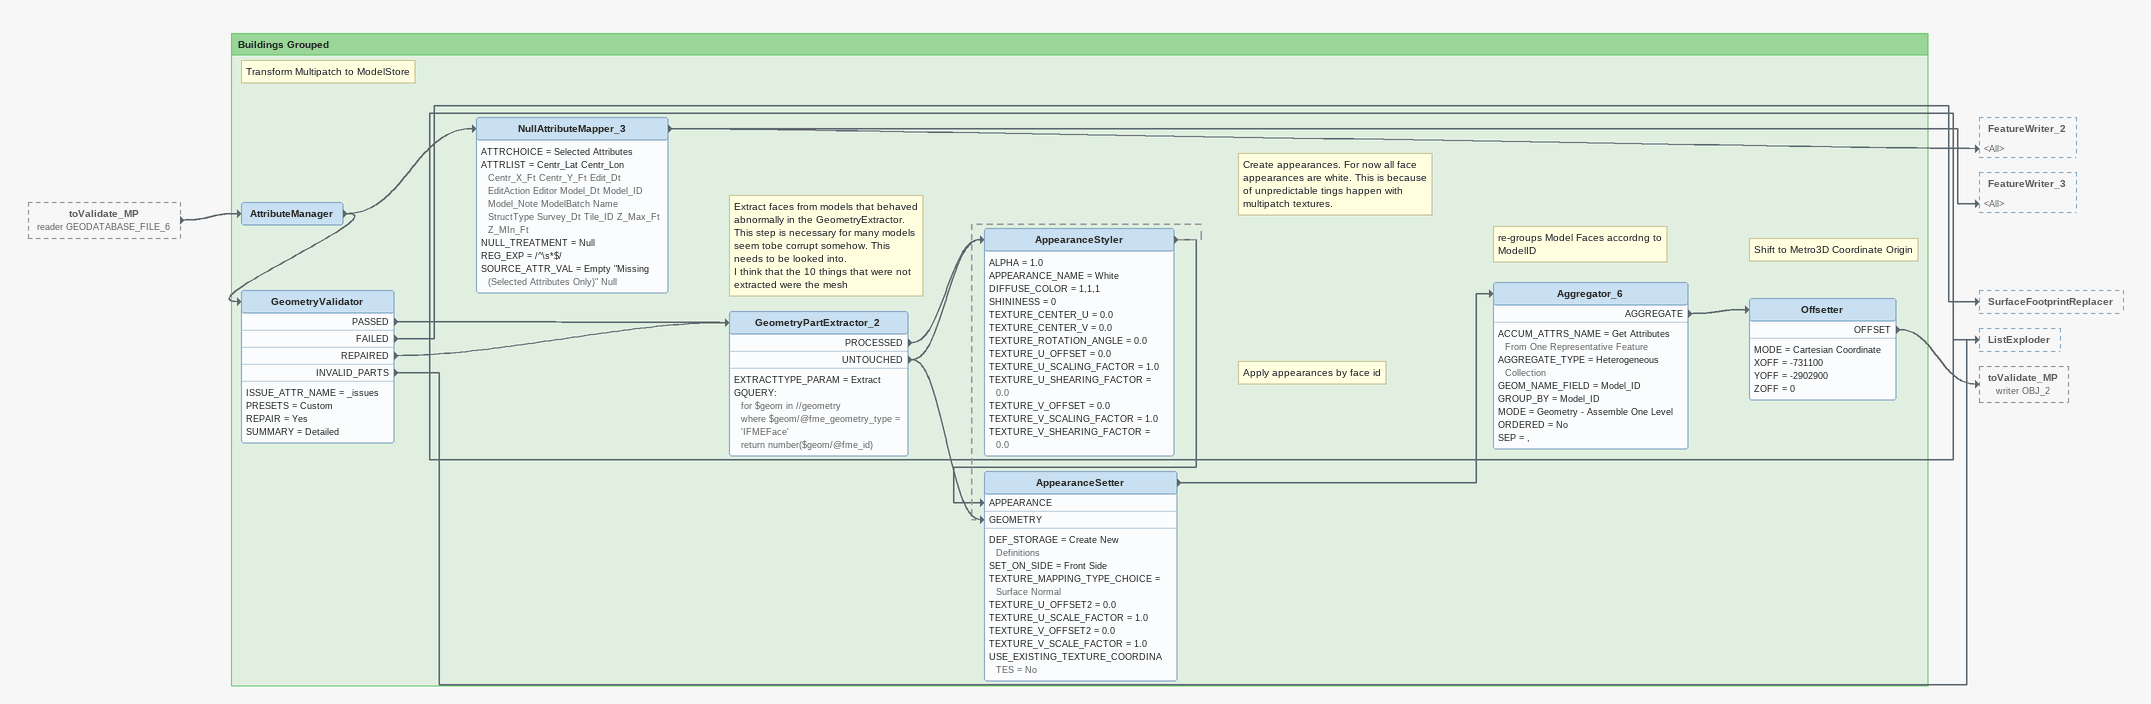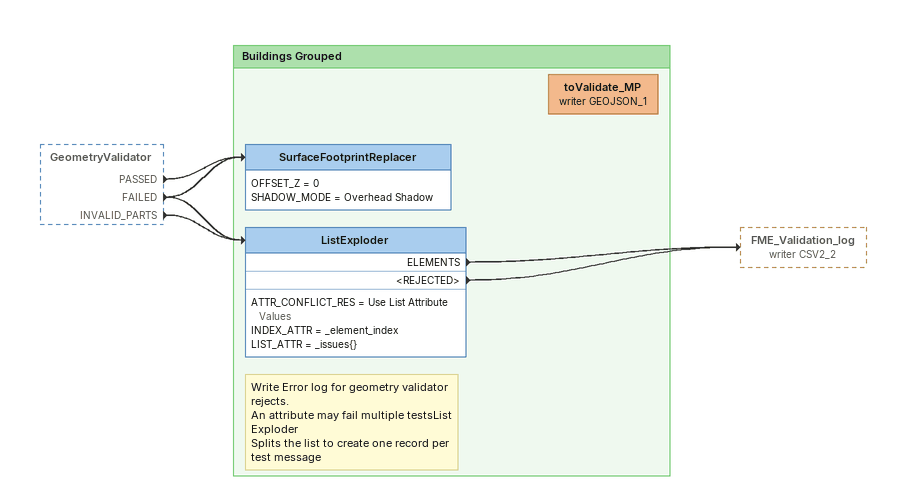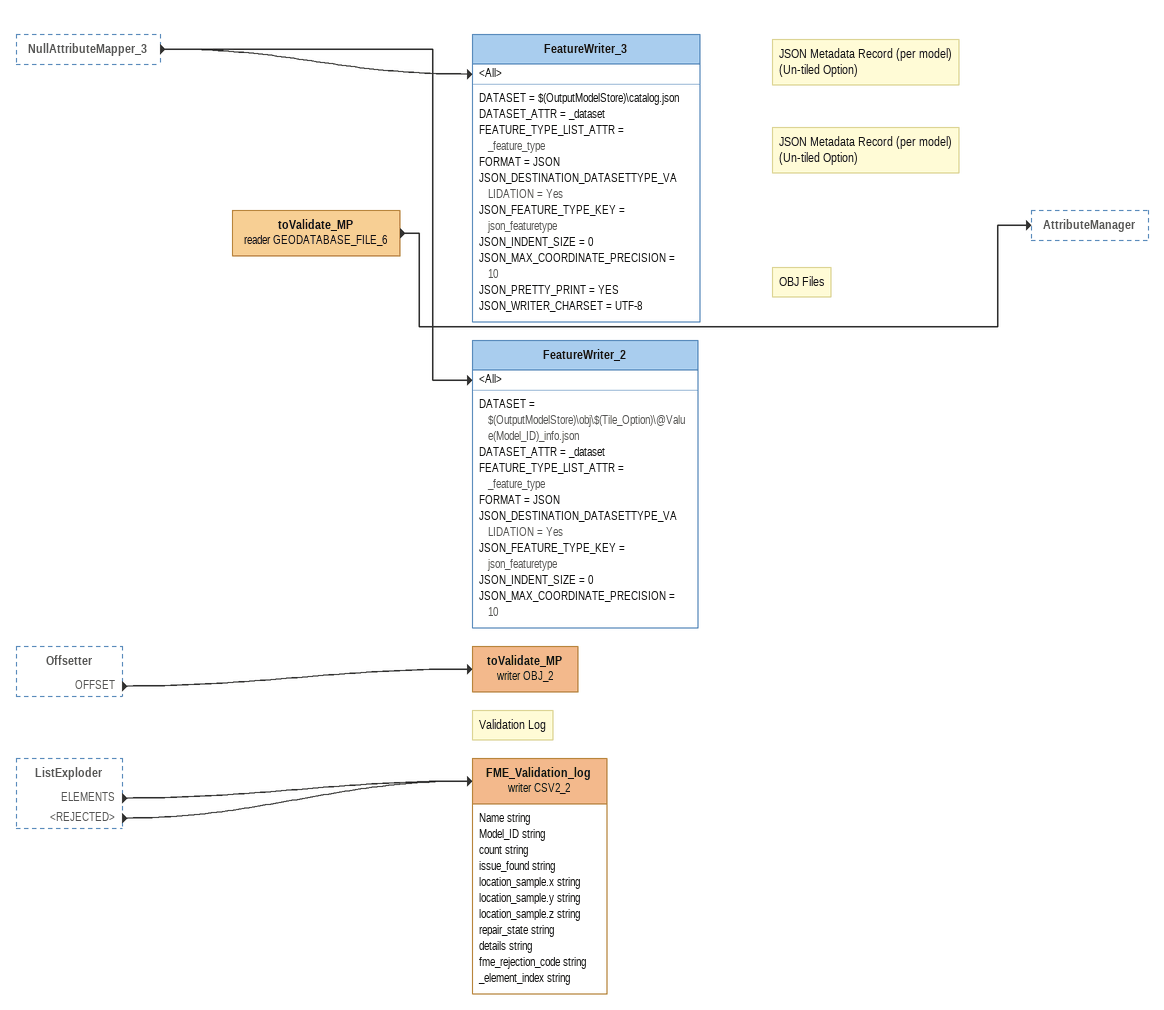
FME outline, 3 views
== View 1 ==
toValidate_MP (reader GEODATABASE_FILE_6) [outside]
    -> AttributeManager

Bookmark: Buildings Grouped
AttributeManager
    -> GeometryValidator
    -> NullAttributeMapper_3
Note: Transform Multipatch to ModelStore
NullAttributeMapper_3
    ATTRCHOICE = Selected Attributes
    ATTRLIST = Centr_Lat Centr_Lon Centr_X_Ft Centr_Y_Ft Edit_Dt EditAction Editor Model_Dt Model_ID Model_Note ModelBatch Name StructType Survey_Dt Tile_ID Z_Max_Ft Z_MIn_Ft
    NULL_TREATMENT = Null
    REG_EXP = /^\s*$/
    SOURCE_ATTR_VAL = Empty "Missing (Selected Attributes Only)" Null
    -> FeatureWriter_2 [<All>]
    -> FeatureWriter_3 [<All>]
GeometryValidator
    ISSUE_ATTR_NAME = _issues
    PRESETS = Custom
    REPAIR = Yes
    SUMMARY = Detailed
    PASSED -> GeometryPartExtractor_2
    PASSED -> SurfaceFootprintReplacer
    FAILED -> ListExploder
    FAILED -> SurfaceFootprintReplacer
    REPAIRED -> GeometryPartExtractor_2
    INVALID_PARTS -> ListExploder
Note: Extract faces from models that behaved abnormally in the GeometryExtractor. This step is necessary for many models seem tobe corrupt somehow. This needs to be looked into. / I think that the 10 things that were not extracted were the mesh
GeometryPartExtractor_2
    EXTRACTTYPE_PARAM = Extract
    GQUERY:
      for $geom in //geometry
      where $geom/@fme_geometry_type = 'IFMEFace'
      return number($geom/@fme_id)
    PROCESSED -> AppearanceStyler
    UNTOUCHED -> AppearanceStyler
    UNTOUCHED -> AppearanceSetter [GEOMETRY]
Note: Create appearances. For now all face appearances are white. This is because of unpredictable tings happen with multipatch textures.
AppearanceStyler
    ALPHA = 1.0
    APPEARANCE_NAME = White
    DIFFUSE_COLOR = 1,1,1
    SHININESS = 0
    TEXTURE_CENTER_U = 0.0
    TEXTURE_CENTER_V = 0.0
    TEXTURE_ROTATION_ANGLE = 0.0
    TEXTURE_U_OFFSET = 0.0
    TEXTURE_U_SCALING_FACTOR = 1.0
    TEXTURE_U_SHEARING_FACTOR = 0.0
    TEXTURE_V_OFFSET = 0.0
    TEXTURE_V_SCALING_FACTOR = 1.0
    TEXTURE_V_SHEARING_FACTOR = 0.0
    -> AppearanceSetter [APPEARANCE]
    -> AppearanceSetter [GEOMETRY] [off]
Note: Apply appearances by face id
AppearanceSetter
    DEF_STORAGE = Create New Definitions
    SET_ON_SIDE = Front Side
    TEXTURE_MAPPING_TYPE_CHOICE = Surface Normal
    TEXTURE_U_OFFSET2 = 0.0
    TEXTURE_U_SCALE_FACTOR = 1.0
    TEXTURE_V_OFFSET2 = 0.0
    TEXTURE_V_SCALE_FACTOR = 1.0
    USE_EXISTING_TEXTURE_COORDINATES = No
    -> Aggregator_6
Note: re-groups Model Faces accordng to ModelID
Aggregator_6
    ACCUM_ATTRS_NAME = Get Attributes From One Representative Feature
    AGGREGATE_TYPE = Heterogeneous Collection
    GEOM_NAME_FIELD = Model_ID
    GROUP_BY = Model_ID
    MODE = Geometry - Assemble One Level
    ORDERED = No
    SEP = ,
    AGGREGATE -> Offsetter
Note: Shift to Metro3D Coordinate Origin
Offsetter
    MODE = Cartesian Coordinate
    XOFF = -731100
    YOFF = -2902900
    ZOFF = 0
    OFFSET -> toValidate_MP (writer OBJ_2)

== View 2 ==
GeometryValidator [outside]
    PASSED -> SurfaceFootprintReplacer
    FAILED -> ListExploder
    FAILED -> SurfaceFootprintReplacer
    INVALID_PARTS -> ListExploder

Bookmark: Buildings Grouped
SurfaceFootprintReplacer
    OFFSET_Z = 0
    SHADOW_MODE = Overhead Shadow
Note: Write Error log for geometry validator rejects. / An attribute may fail multiple testsList Exploder / Splits the list to create one record per test message
ListExploder
    ATTR_CONFLICT_RES = Use List Attribute Values
    INDEX_ATTR = _element_index
    LIST_ATTR = _issues{}
    ELEMENTS -> FME_Validation_log (writer CSV2_2)
    <REJECTED> -> FME_Validation_log (writer CSV2_2)
toValidate_MP (writer GEOJSON_1)

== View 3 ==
NullAttributeMapper_3 [outside]
    -> FeatureWriter_2 [<All>]
    -> FeatureWriter_3 [<All>]
Offsetter [outside]
    OFFSET -> toValidate_MP (writer OBJ_2)
ListExploder [outside]
    ELEMENTS -> FME_Validation_log (writer CSV2_2)
    <REJECTED> -> FME_Validation_log (writer CSV2_2)
toValidate_MP (reader GEODATABASE_FILE_6)
    -> AttributeManager
Note: JSON Metadata Record (per model) (Un-tiled Option)
FeatureWriter_3
    DATASET = $(OutputModelStore)\catalog.json
    DATASET_ATTR = _dataset
    FEATURE_TYPE_LIST_ATTR = _feature_type
    FORMAT = JSON
    JSON_DESTINATION_DATASETTYPE_VALIDATION = Yes
    JSON_FEATURE_TYPE_KEY = json_featuretype
    JSON_INDENT_SIZE = 0
    JSON_MAX_COORDINATE_PRECISION = 10
    JSON_PRETTY_PRINT = YES
    JSON_WRITER_CHARSET = UTF-8
Note: JSON Metadata Record (per model) (Un-tiled Option)
FeatureWriter_2
    DATASET = $(OutputModelStore)\obj\$(Tile_Option)\@Value(Model_ID)_info.json
    DATASET_ATTR = _dataset
    FEATURE_TYPE_LIST_ATTR = _feature_type
    FORMAT = JSON
    JSON_DESTINATION_DATASETTYPE_VALIDATION = Yes
    JSON_FEATURE_TYPE_KEY = json_featuretype
    JSON_INDENT_SIZE = 0
    JSON_MAX_COORDINATE_PRECISION = 10
Note: OBJ Files
toValidate_MP (writer OBJ_2)
Note: Validation Log
FME_Validation_log (writer CSV2_2)
    attributes: Name string, Model_ID string, count string, issue_found string, location_sample.x string, location_sample.y string, location_sample.z string, repair_state string, details string, fme_rejection_code string, _element_index string
